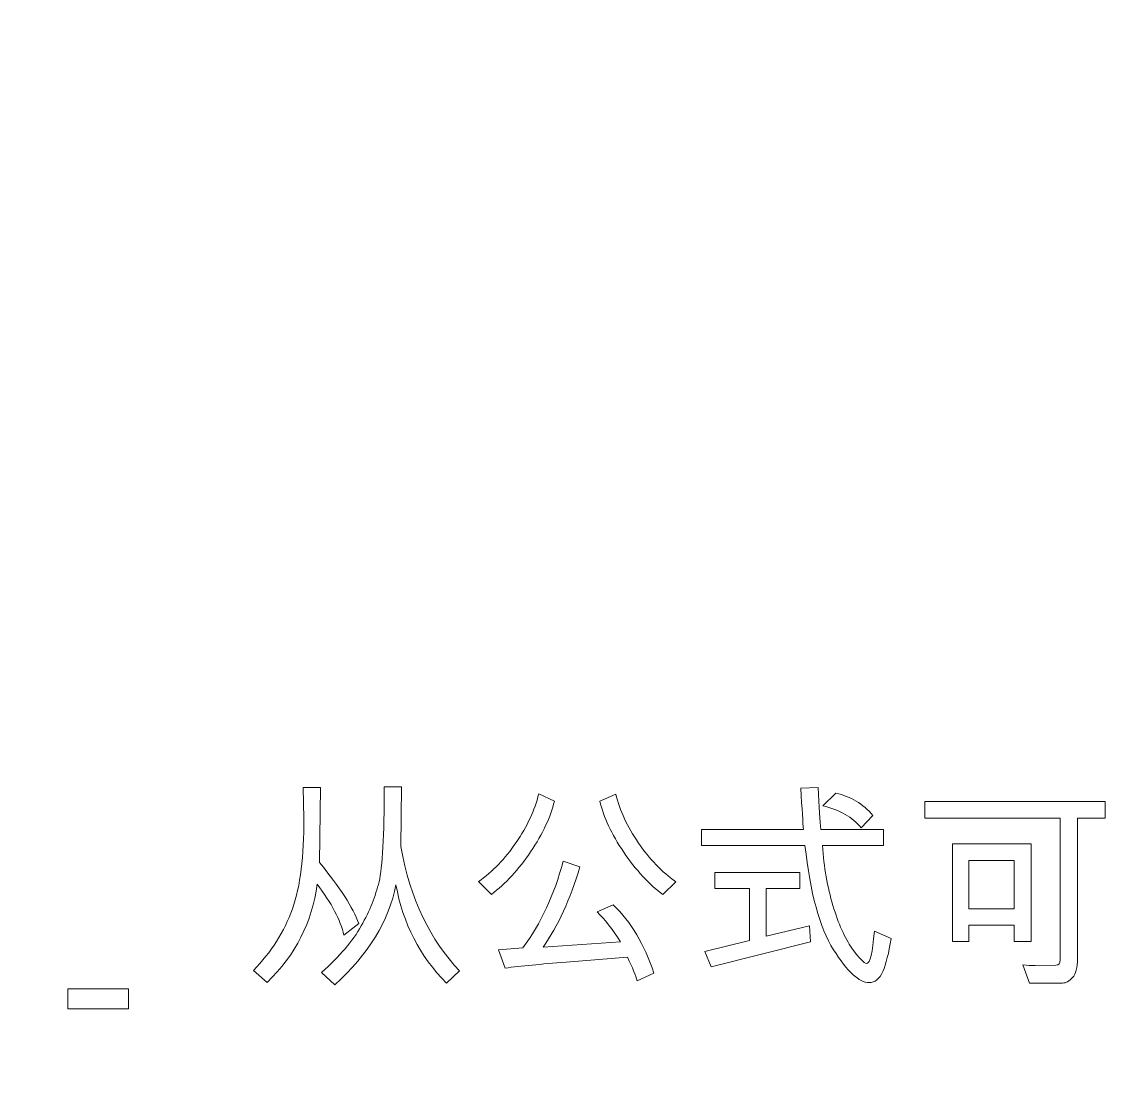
# Model space of a CAD drawing. Header units: millimetres. Extents: x -536 to 886, y 98 to 503.
# Drawn here: x 3.7 to 31.64, y 342.28 to 369.54 of the extents above; entities that cross this region are included whole.
import ezdxf

# ---------------------------------------------------------------- set-up
doc = ezdxf.new("R2010")
doc.units = ezdxf.units.MM
doc.header["$MEASUREMENT"] = 0
doc.layers.add('layer 1', color=7, linetype='Continuous')

msp = doc.modelspace()

# ---------------------------------------------------------------- linework, layer by layer
at = {"layer": 'layer 1', "lineweight": 9}
msp.add_open_spline([(-26.36, 241.324), (-26.36, 241.324), (313.64, 241.324), (313.64, 241.324), (313.64, 241.324), (318.948, 241.327), (324.037, 243.439), (327.788, 247.195), (327.788, 247.195), (331.538, 250.95), (333.644, 256.016), (333.64, 261.324), (333.64, 261.324), (333.64, 261.324), (333.64, 431.324), (333.64, 431.324), (333.64, 431.324), (333.637, 436.632), (331.525, 441.721), (327.77, 445.471), (327.77, 445.471), (324.014, 449.222), (318.948, 451.327), (313.64, 451.324), (313.64, 451.324), (313.64, 451.324), (-26.36, 451.324), (-26.36, 451.324), (-26.36, 451.324), (-31.667, 451.321), (-36.756, 449.209), (-40.507, 445.453), (-40.507, 445.453), (-44.258, 441.698), (-46.363, 436.632), (-46.36, 431.324), (-46.36, 431.324), (-46.36, 431.324), (-46.36, 261.324), (-46.36, 261.324), (-46.36, 261.324), (-46.356, 256.016), (-44.245, 250.927), (-40.489, 247.177), (-40.489, 247.177), (-36.734, 243.426), (-31.667, 241.321), (-26.36, 241.324)], degree=3, knots=[0, 0, 0, 0, 0.083333, 0.083333, 0.083333, 0.083333, 0.166667, 0.166667, 0.166667, 0.166667, 0.25, 0.25, 0.25, 0.25, 0.333333, 0.333333, 0.333333, 0.333333, 0.416667, 0.416667, 0.416667, 0.416667, 0.5, 0.5, 0.5, 0.5, 0.583333, 0.583333, 0.583333, 0.583333, 0.666667, 0.666667, 0.666667, 0.666667, 0.75, 0.75, 0.75, 0.75, 0.833333, 0.833333, 0.833333, 0.833333, 0.916667, 0.916667, 0.916667, 0.916667, 1, 1, 1, 1], dxfattribs=at)
at = {"layer": 'layer 1', "color": 22, "lineweight": 9}
for points, knots in [([(12.282, 346.556), (12.282, 346.556), (11.905, 346.255), (11.905, 346.255), (11.905, 346.255), (11.818, 346.642), (11.59, 347.074), (11.221, 347.552), (11.221, 347.552), (11.099, 346.591), (10.675, 345.756), (9.948, 345.045), (9.948, 345.045), (9.948, 345.045), (9.598, 345.357), (9.598, 345.357), (9.598, 345.357), (10.055, 345.82), (10.386, 346.342), (10.592, 346.925), (10.592, 346.925), (10.797, 347.507), (10.895, 348.275), (10.882, 349.229), (10.882, 349.229), (10.882, 349.229), (10.871, 350.017), (10.871, 350.017), (10.871, 350.017), (10.871, 350.017), (11.31, 350.017), (11.31, 350.017), (11.31, 350.017), (11.31, 350.017), (11.286, 348.105), (11.286, 348.105), (11.286, 348.105), (11.807, 347.468), (12.139, 346.953), (12.282, 346.556)], [0, 0, 0, 0, 0.1, 0.1, 0.1, 0.1, 0.2, 0.2, 0.2, 0.2, 0.3, 0.3, 0.3, 0.3, 0.4, 0.4, 0.4, 0.4, 0.5, 0.5, 0.5, 0.5, 0.6, 0.6, 0.6, 0.6, 0.7, 0.7, 0.7, 0.7, 0.8, 0.8, 0.8, 0.8, 0.9, 0.9, 0.9, 0.9, 1, 1, 1, 1]), ([(14.853, 345.346), (14.853, 345.346), (14.52, 345.034), (14.52, 345.034), (14.52, 345.034), (13.838, 345.721), (13.409, 346.557), (13.231, 347.541), (13.231, 347.541), (13.054, 346.622), (12.536, 345.772), (11.677, 344.99), (11.677, 344.99), (11.677, 344.99), (11.337, 345.305), (11.337, 345.305), (11.337, 345.305), (11.797, 345.715), (12.134, 346.109), (12.348, 346.491), (12.348, 346.491), (12.562, 346.873), (12.713, 347.248), (12.801, 347.616), (12.801, 347.616), (12.889, 347.986), (12.933, 348.791), (12.933, 350.034), (12.933, 350.034), (12.933, 350.034), (13.37, 350.034), (13.37, 350.034), (13.37, 350.034), (13.37, 350.034), (13.353, 348.512), (13.353, 348.512), (13.353, 348.512), (13.607, 347.17), (14.107, 346.115), (14.853, 345.346)], [0, 0, 0, 0, 0.1, 0.1, 0.1, 0.1, 0.2, 0.2, 0.2, 0.2, 0.3, 0.3, 0.3, 0.3, 0.4, 0.4, 0.4, 0.4, 0.5, 0.5, 0.5, 0.5, 0.6, 0.6, 0.6, 0.6, 0.7, 0.7, 0.7, 0.7, 0.8, 0.8, 0.8, 0.8, 0.9, 0.9, 0.9, 0.9, 1, 1, 1, 1]), ([(17.271, 349.673), (17.176, 349.269), (16.974, 348.84), (16.665, 348.381), (16.665, 348.381), (16.356, 347.924), (16.023, 347.562), (15.664, 347.294), (15.664, 347.294), (15.664, 347.294), (15.336, 347.622), (15.336, 347.622), (15.336, 347.622), (15.692, 347.872), (16.012, 348.203), (16.294, 348.615), (16.294, 348.615), (16.576, 349.028), (16.769, 349.442), (16.872, 349.857), (16.872, 349.857), (16.872, 349.857), (17.271, 349.673), (17.271, 349.673)], [0, 0, 0, 0, 0.166667, 0.166667, 0.166667, 0.166667, 0.333333, 0.333333, 0.333333, 0.333333, 0.5, 0.5, 0.5, 0.5, 0.666667, 0.666667, 0.666667, 0.666667, 0.833333, 0.833333, 0.833333, 0.833333, 1, 1, 1, 1]), ([(20.365, 347.616), (20.365, 347.616), (20.038, 347.289), (20.038, 347.289), (20.038, 347.289), (19.679, 347.555), (19.346, 347.916), (19.037, 348.375), (19.037, 348.375), (18.727, 348.833), (18.526, 349.265), (18.431, 349.668), (18.431, 349.668), (18.431, 349.668), (18.833, 349.852), (18.833, 349.852), (18.833, 349.852), (18.938, 349.432), (19.131, 349.017), (19.413, 348.605), (19.413, 348.605), (19.696, 348.194), (20.013, 347.865), (20.365, 347.616)], [0, 0, 0, 0, 0.166667, 0.166667, 0.166667, 0.166667, 0.333333, 0.333333, 0.333333, 0.333333, 0.5, 0.5, 0.5, 0.5, 0.666667, 0.666667, 0.666667, 0.666667, 0.833333, 0.833333, 0.833333, 0.833333, 1, 1, 1, 1]), ([(25.854, 346.174), (25.796, 345.799), (25.726, 345.517), (25.643, 345.329), (25.643, 345.329), (25.561, 345.14), (25.444, 345.045), (25.292, 345.045), (25.292, 345.045), (25.041, 345.045), (24.739, 345.325), (24.386, 345.885), (24.386, 345.885), (24.033, 346.444), (23.791, 347.331), (23.659, 348.544), (23.659, 348.544), (23.659, 348.544), (21.022, 348.544), (21.022, 348.544), (21.022, 348.544), (21.022, 348.544), (21.022, 348.952), (21.022, 348.952), (21.022, 348.952), (21.022, 348.952), (23.621, 348.952), (23.621, 348.952), (23.621, 348.952), (23.604, 349.113), (23.582, 349.464), (23.553, 350.006), (23.553, 350.006), (23.553, 350.006), (23.992, 350.023), (23.992, 350.023), (23.992, 350.023), (24.015, 349.515), (24.037, 349.157), (24.061, 348.952), (24.061, 348.952), (24.061, 348.952), (25.661, 348.952), (25.661, 348.952), (25.661, 348.952), (25.661, 348.952), (25.661, 348.544), (25.661, 348.544), (25.661, 348.544), (25.661, 348.544), (24.103, 348.544), (24.103, 348.544), (24.103, 348.544), (24.141, 347.991), (24.231, 347.48), (24.371, 347.013), (24.371, 347.013), (24.511, 346.546), (24.673, 346.182), (24.856, 345.923), (24.856, 345.923), (25.041, 345.663), (25.166, 345.533), (25.232, 345.533), (25.232, 345.533), (25.317, 345.533), (25.382, 345.807), (25.427, 346.355), (25.427, 346.355), (25.427, 346.355), (25.854, 346.174), (25.854, 346.174)], [0, 0, 0, 0, 0.055556, 0.055556, 0.055556, 0.055556, 0.111111, 0.111111, 0.111111, 0.111111, 0.166667, 0.166667, 0.166667, 0.166667, 0.222222, 0.222222, 0.222222, 0.222222, 0.277778, 0.277778, 0.277778, 0.277778, 0.333333, 0.333333, 0.333333, 0.333333, 0.388889, 0.388889, 0.388889, 0.388889, 0.444444, 0.444444, 0.444444, 0.444444, 0.5, 0.5, 0.5, 0.5, 0.555556, 0.555556, 0.555556, 0.555556, 0.611111, 0.611111, 0.611111, 0.611111, 0.666667, 0.666667, 0.666667, 0.666667, 0.722222, 0.722222, 0.722222, 0.722222, 0.777778, 0.777778, 0.777778, 0.777778, 0.833333, 0.833333, 0.833333, 0.833333, 0.888889, 0.888889, 0.888889, 0.888889, 0.944444, 0.944444, 0.944444, 0.944444, 1, 1, 1, 1]), ([(25.392, 349.306), (25.392, 349.306), (25.094, 348.99), (25.094, 348.99), (25.094, 348.99), (24.872, 349.261), (24.545, 349.45), (24.114, 349.556), (24.114, 349.556), (24.114, 349.556), (24.449, 349.874), (24.449, 349.874), (24.449, 349.874), (24.821, 349.793), (25.136, 349.604), (25.392, 349.306)], [0, 0, 0, 0, 0.25, 0.25, 0.25, 0.25, 0.5, 0.5, 0.5, 0.5, 0.75, 0.75, 0.75, 0.75, 1, 1, 1, 1]), ([(31.309, 349.239), (31.309, 349.239), (30.604, 349.239), (30.604, 349.239), (30.604, 349.239), (30.604, 349.239), (30.604, 345.655), (30.604, 345.655), (30.604, 345.655), (30.604, 345.428), (30.562, 345.267), (30.479, 345.174), (30.479, 345.174), (30.395, 345.08), (30.312, 345.034), (30.227, 345.034), (30.227, 345.034), (30.227, 345.034), (29.378, 345.034), (29.378, 345.034), (29.378, 345.034), (29.378, 345.034), (29.215, 345.495), (29.215, 345.495), (29.215, 345.495), (29.327, 345.483), (29.43, 345.478), (29.527, 345.479), (29.527, 345.479), (29.527, 345.479), (30.055, 345.49), (30.055, 345.49), (30.055, 345.49), (30.13, 345.49), (30.166, 345.534), (30.166, 345.623), (30.166, 345.623), (30.166, 345.623), (30.166, 349.239), (30.166, 349.239), (30.166, 349.239), (30.166, 349.239), (26.711, 349.239), (26.711, 349.239), (26.711, 349.239), (26.711, 349.239), (26.711, 349.662), (26.711, 349.662), (26.711, 349.662), (26.711, 349.662), (31.309, 349.662), (31.309, 349.662), (31.309, 349.662), (31.309, 349.662), (31.309, 349.239), (31.309, 349.239)], [0, 0, 0, 0, 0.071429, 0.071429, 0.071429, 0.071429, 0.142857, 0.142857, 0.142857, 0.142857, 0.214286, 0.214286, 0.214286, 0.214286, 0.285714, 0.285714, 0.285714, 0.285714, 0.357143, 0.357143, 0.357143, 0.357143, 0.428571, 0.428571, 0.428571, 0.428571, 0.5, 0.5, 0.5, 0.5, 0.571429, 0.571429, 0.571429, 0.571429, 0.642857, 0.642857, 0.642857, 0.642857, 0.714286, 0.714286, 0.714286, 0.714286, 0.785714, 0.785714, 0.785714, 0.785714, 0.857143, 0.857143, 0.857143, 0.857143, 0.928571, 0.928571, 0.928571, 0.928571, 1, 1, 1, 1]), ([(29.426, 346.095), (29.426, 346.095), (28.987, 346.095), (28.987, 346.095), (28.987, 346.095), (28.987, 346.095), (28.987, 346.507), (28.987, 346.507), (28.987, 346.507), (28.987, 346.507), (27.837, 346.507), (27.837, 346.507), (27.837, 346.507), (27.837, 346.507), (27.837, 346.095), (27.837, 346.095), (27.837, 346.095), (27.837, 346.095), (27.416, 346.095), (27.416, 346.095), (27.416, 346.095), (27.416, 346.095), (27.416, 348.585), (27.416, 348.585), (27.416, 348.585), (27.416, 348.585), (29.426, 348.585), (29.426, 348.585), (29.426, 348.585), (29.426, 348.585), (29.426, 346.095), (29.426, 346.095)], [0, 0, 0, 0, 0.125, 0.125, 0.125, 0.125, 0.25, 0.25, 0.25, 0.25, 0.375, 0.375, 0.375, 0.375, 0.5, 0.5, 0.5, 0.5, 0.625, 0.625, 0.625, 0.625, 0.75, 0.75, 0.75, 0.75, 0.875, 0.875, 0.875, 0.875, 1, 1, 1, 1]), ([(28.987, 346.928), (28.987, 346.928), (28.987, 348.162), (28.987, 348.162), (28.987, 348.162), (28.987, 348.162), (27.837, 348.162), (27.837, 348.162), (27.837, 348.162), (27.837, 348.162), (27.837, 346.928), (27.837, 346.928), (27.837, 346.928), (27.837, 346.928), (28.987, 346.928), (28.987, 346.928)], [0, 0, 0, 0, 0.25, 0.25, 0.25, 0.25, 0.5, 0.5, 0.5, 0.5, 0.75, 0.75, 0.75, 0.75, 1, 1, 1, 1]), ([(19.804, 345.284), (19.804, 345.284), (19.381, 345.089), (19.381, 345.089), (19.381, 345.089), (19.341, 345.228), (19.26, 345.428), (19.137, 345.69), (19.137, 345.69), (19.137, 345.69), (17.569, 345.564), (17.569, 345.564), (17.569, 345.564), (16.928, 345.518), (16.413, 345.469), (16.02, 345.416), (16.02, 345.416), (16.02, 345.416), (15.844, 345.878), (15.844, 345.878), (15.844, 345.878), (15.844, 345.878), (16.47, 345.929), (16.47, 345.929), (16.47, 345.929), (16.929, 346.552), (17.271, 347.289), (17.493, 348.141), (17.493, 348.141), (17.493, 348.141), (17.922, 347.996), (17.922, 347.996), (17.922, 347.996), (17.674, 347.168), (17.361, 346.487), (16.983, 345.951), (16.983, 345.951), (16.983, 345.951), (18.955, 346.084), (18.955, 346.084), (18.955, 346.084), (18.75, 346.412), (18.552, 346.666), (18.361, 346.846), (18.361, 346.846), (18.361, 346.846), (18.771, 347.029), (18.771, 347.029), (18.771, 347.029), (19.226, 346.592), (19.571, 346.011), (19.804, 345.284)], [0, 0, 0, 0, 0.076923, 0.076923, 0.076923, 0.076923, 0.153846, 0.153846, 0.153846, 0.153846, 0.230769, 0.230769, 0.230769, 0.230769, 0.307692, 0.307692, 0.307692, 0.307692, 0.384615, 0.384615, 0.384615, 0.384615, 0.461538, 0.461538, 0.461538, 0.461538, 0.538462, 0.538462, 0.538462, 0.538462, 0.615385, 0.615385, 0.615385, 0.615385, 0.692308, 0.692308, 0.692308, 0.692308, 0.769231, 0.769231, 0.769231, 0.769231, 0.846154, 0.846154, 0.846154, 0.846154, 0.923077, 0.923077, 0.923077, 0.923077, 1, 1, 1, 1]), ([(23.8, 346.084), (23.8, 346.084), (21.266, 345.444), (21.266, 345.444), (21.266, 345.444), (21.266, 345.444), (21.109, 345.84), (21.109, 345.84), (21.109, 345.84), (21.109, 345.84), (22.243, 346.116), (22.243, 346.116), (22.243, 346.116), (22.243, 346.116), (22.243, 347.446), (22.243, 347.446), (22.243, 347.446), (22.243, 347.446), (21.359, 347.446), (21.359, 347.446), (21.359, 347.446), (21.359, 347.446), (21.359, 347.85), (21.359, 347.85), (21.359, 347.85), (21.359, 347.85), (23.526, 347.85), (23.526, 347.85), (23.526, 347.85), (23.526, 347.85), (23.526, 347.446), (23.526, 347.446), (23.526, 347.446), (23.526, 347.446), (22.666, 347.446), (22.666, 347.446), (22.666, 347.446), (22.666, 347.446), (22.666, 346.233), (22.666, 346.233), (22.666, 346.233), (22.666, 346.233), (23.77, 346.491), (23.77, 346.491), (23.77, 346.491), (23.77, 346.491), (23.8, 346.084), (23.8, 346.084)], [0, 0, 0, 0, 0.083333, 0.083333, 0.083333, 0.083333, 0.166667, 0.166667, 0.166667, 0.166667, 0.25, 0.25, 0.25, 0.25, 0.333333, 0.333333, 0.333333, 0.333333, 0.416667, 0.416667, 0.416667, 0.416667, 0.5, 0.5, 0.5, 0.5, 0.583333, 0.583333, 0.583333, 0.583333, 0.666667, 0.666667, 0.666667, 0.666667, 0.75, 0.75, 0.75, 0.75, 0.833333, 0.833333, 0.833333, 0.833333, 0.916667, 0.916667, 0.916667, 0.916667, 1, 1, 1, 1]), ([(4.868, 344.885), (4.868, 344.885), (6.411, 344.885), (6.411, 344.885), (6.411, 344.885), (6.411, 344.885), (6.411, 344.379), (6.411, 344.379), (6.411, 344.379), (6.411, 344.379), (4.868, 344.379), (4.868, 344.379), (4.868, 344.379), (4.868, 344.379), (4.868, 344.885), (4.868, 344.885)], [0, 0, 0, 0, 0.25, 0.25, 0.25, 0.25, 0.5, 0.5, 0.5, 0.5, 0.75, 0.75, 0.75, 0.75, 1, 1, 1, 1])]:
    msp.add_open_spline(points, degree=3, knots=knots, dxfattribs=at)

doc.saveas('drawing.dxf')
